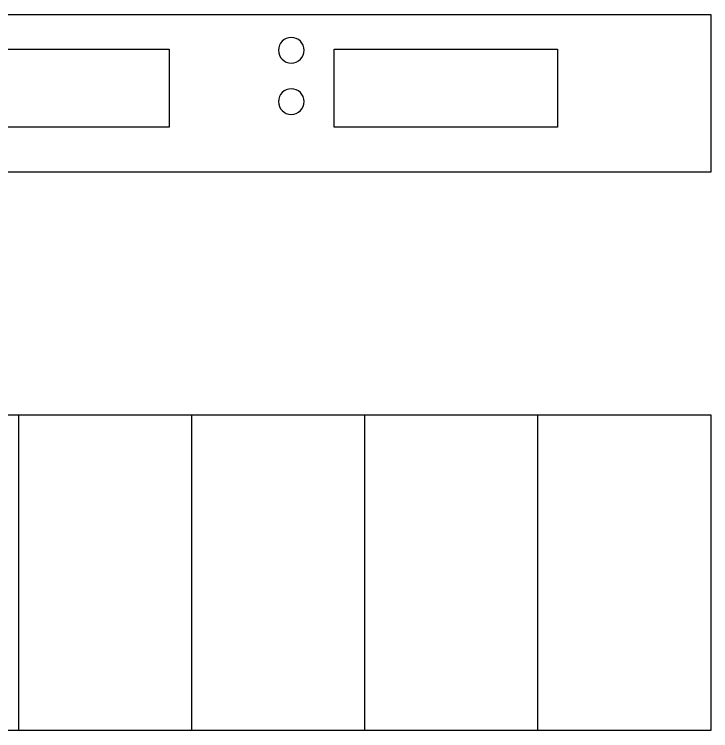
# Paper-space layout 'Sample Network Drawing - A1 Sheet' of a CAD drawing. Extents: x 49 to 806, y 22 to 564.
# Drawn here: x 726.62 to 742.04, y 323.91 to 339.79 of the extents above; entities that cross this region are included whole.
import ezdxf

# ---------------------------------------------------------------- set-up
doc = ezdxf.new("R2010")
doc.units = 0
doc.layers.add('N-EQPM', color=4, linetype='Continuous', lineweight=25)

psp = doc.layouts.new('Sample Network Drawing - A1 Sheet')

# ---------------------------------------------------------------- linework, layer by layer
at = {"layer": 'N-EQPM'}
for p, q in [((726.71, 330.909), (726.71, 323.909)), ((730.544, 330.909), (730.544, 323.909)), ((734.377, 330.909), (734.377, 323.909)), ((738.21, 330.909), (738.21, 323.909))]:
    psp.add_line(p, q, dxfattribs=at)
for points in [[(704.043, 339.785), (742.043, 339.785), (742.043, 336.285), (704.043, 336.285)], [(725.103, 339.015), (730.048, 339.015), (730.048, 337.287), (725.103, 337.287)], [(733.701, 339.015), (738.646, 339.015), (738.646, 337.287), (733.701, 337.287)], [(704.043, 330.909), (742.043, 330.909), (742.043, 323.909), (704.043, 323.909)]]:
    psp.add_lwpolyline(points, close=True, dxfattribs=at)
for points in [[(732.468, 338.989, 1), (733.036, 338.989, 1)], [(732.468, 337.851, 1), (733.036, 337.851, 1)]]:
    psp.add_lwpolyline(points, format="xyb", close=True, dxfattribs=at)

doc.saveas('drawing.dxf')
